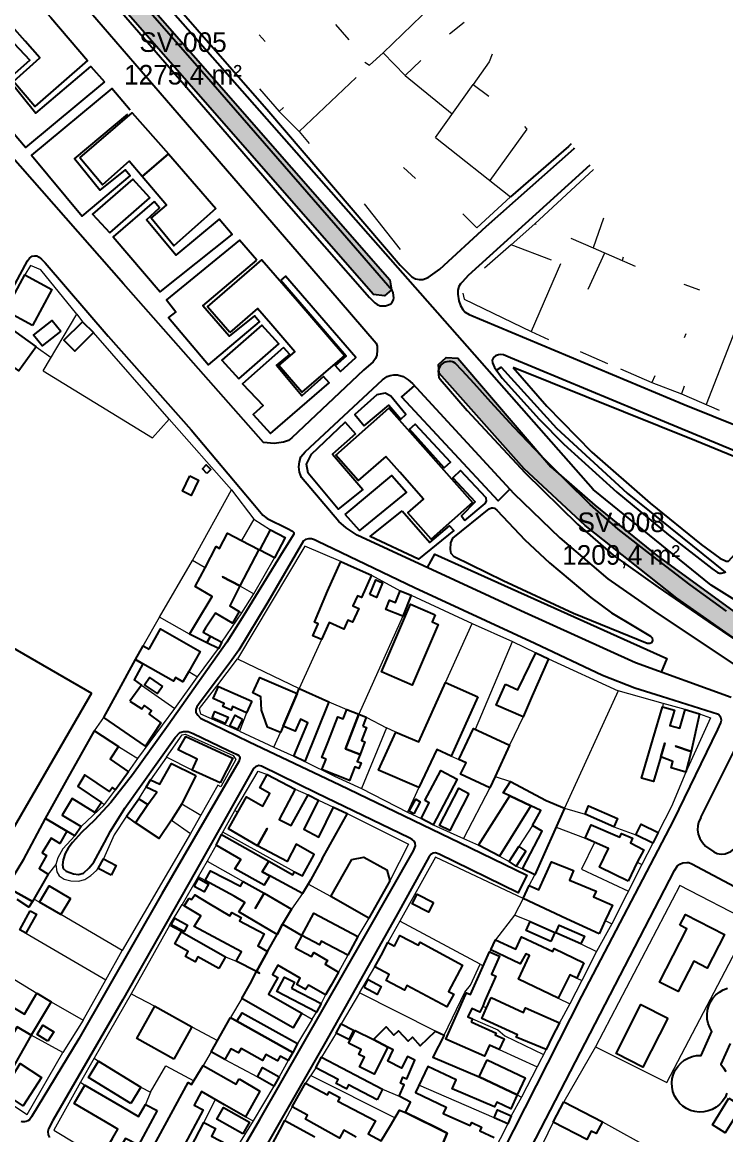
# Model space of a CAD drawing. Header units: metres. Extents: x -1319 to 2200, y -1209 to 1268.
# Drawn here: x -230.5 to -14.9, y 431.6 to 772.7 of the extents above; entities that cross this region are included whole.
import ezdxf

# ---------------------------------------------------------------- set-up
doc = ezdxf.new("R2010")
doc.units = ezdxf.units.M
for name, color, linetype, lineweight, true_color in [('CLADIRI_CONTUR', 7, 'Continuous', 25, 0x4b5962), ('LIMITA_STUDIU', 7, 'Continuous', 25, 0x354c40), ('PARCELE_CONTUR', 7, 'Continuous', 13, 0xb58c63), ('PAVAJ', 7, 'Continuous', 25, 0xd1d6d2), ('STRAZI', 7, 'Continuous', 25, 0xc4cccb), ('VERDE_PLIN', 7, 'Continuous', 25, 0x286847)]:
    doc.layers.add(name, color=color, linetype=linetype, lineweight=lineweight, true_color=true_color)
doc.layers.add('VERDE_CONTUR_CALCUL', color=82, linetype='Continuous', true_color=0x286847)
doc.layers.add('VERDE_SUPRAFETE', color=7, linetype='Continuous', true_color=0x1e372a)

msp = doc.modelspace()

# ---------------------------------------------------------------- hatches: boundary and pattern name
at = {"layer": 'VERDE_PLIN'}
h = msp.add_hatch(color=256, dxfattribs=at)
h.dxf.hatch_style = 1
h.paths.add_polyline_path([(-117.33, 690.68), (-117.84, 693.74), (-239.18, 832.42), (-241.29, 833.64), (-244.01, 832.89), (-245.07, 830.81), (-244.64, 828.37), (-122.85, 689.22), (-119.46, 688.81), (-117.33, 690.68)])
h = msp.add_hatch(color=256, dxfattribs=at)
h.dxf.hatch_style = 1
h.paths.add_polyline_path([(-58.01, 618.44), (-29.89, 596.17), (-5.67, 579.2), (10.13, 570.09), (25.92, 561.28), (39.32, 554.13), (42.54, 554.32), (44.19, 557.1), (41.85, 559.68), (29.7, 566.08), (12.35, 575.93), (-11.69, 591.53), (-36.07, 609.25), (-55.03, 624.6), (-68.56, 636.36), (-97.01, 669.67), (-100.55, 669.93), (-102.98, 667.75), (-102.79, 665.16), (-76.7, 635.79), (-58.01, 618.44)])

# ---------------------------------------------------------------- linework, layer by layer
at = {"layer": 'CLADIRI_CONTUR'}
for points in [[(-250.88, 785.72), (-257.86, 794.26), (-262.67, 790.32), (-269.51, 798.69), (-256.31, 809.48), (-242.49, 792.58), (-242.49, 792.58), (-237.4, 786.81), (-234.99, 788.84), (-221.7, 774.13), (-210.48, 761.02), (-226.67, 746.85), (-233.2, 754.56), (-225.1, 761.78), (-229.59, 766.94), (-237.7, 775.89), (-240.41, 773.64), (-250.88, 785.72)], [(-212.81, 731.18), (-196.77, 744.89), (-185.66, 732.32), (-193.71, 725.37), (-197.76, 730.11), (-205.95, 722.81), (-212.81, 731.18)], [(-171.13, 715.6), (-184.03, 704.16), (-190.98, 712.64), (-186.25, 716.65), (-193.71, 725.37), (-185.66, 732.32), (-171.13, 715.6)], [(-166.89, 677.6), (-173.7, 685.48), (-157.06, 699.87), (-146.19, 687.3), (-131.71, 670.57), (-144.81, 659.25), (-151.87, 667.42), (-146.95, 671.68), (-154.35, 680.24), (-158.41, 684.94), (-166.89, 677.6)], [(-227.31, 679.77), (-235.63, 684.24), (-229.71, 695.25), (-221.39, 690.78), (-227.31, 679.77)], [(-226.22, 673.21), (-231.56, 665.87), (-240.31, 672.23), (-234.97, 679.57), (-226.22, 673.21)], [(-218.7, 678), (-224.38, 673.45), (-227.03, 676.76), (-221.35, 681.31), (-218.7, 678)], [(-208.71, 677.57), (-214.43, 671.89), (-217.72, 675.2), (-212, 680.88), (-208.71, 677.57)], [(-119.12, 639.61), (-127.52, 632.16), (-134.43, 639.96), (-118.18, 654.37), (-106.93, 641.69), (-92.55, 625.46), (-105.2, 614.26), (-112.3, 622.26), (-107.51, 626.51), (-114.79, 634.72), (-119.12, 639.61)], [(-173.89, 634.39), (-175.31, 635.79), (-174.12, 636.99), (-172.7, 635.59), (-173.89, 634.39)], [(-179.15, 633.61), (-176.44, 632.27), (-178.73, 627.63), (-181.44, 628.97), (-179.15, 633.61)], [(-179.26, 585.13), (-177.1, 588.66), (-177.1, 588.66), (-172.31, 596.65), (-172.31, 596.65), (-172.31, 596.65), (-177.53, 599.71), (-174.49, 605.47), (-171.11, 611.96), (-170.04, 611.4), (-167.6, 616.09), (-163.29, 613.84), (-158.03, 611.09), (-163.86, 599.92), (-166.93, 593.77), (-164.07, 592.06), (-166.1, 588.52), (-171.23, 591.57), (-174.33, 586.95), (-175.11, 585.72), (-172.83, 584.52), (-173.94, 582.46), (-179.26, 585.13)], [(-157.73, 610.89), (-154.39, 617.1), (-149.92, 614.7), (-153.25, 608.49), (-157.73, 610.89)], [(-123.5, 603.18), (-126.59, 596.37), (-127.74, 596.89), (-129.15, 593.79), (-127.39, 592.99), (-129.32, 588.73), (-130.73, 589.36), (-131.97, 586.62), (-136.44, 588.65), (-138.79, 583.44), (-141.46, 584.55), (-139.82, 588.29), (-140.99, 588.79), (-136.96, 598.29), (-132.91, 607.38), (-128.77, 605.57), (-123.5, 603.18)], [(-169.13, 602.67), (-169.13, 602.67), (-163.86, 599.92), (-169.13, 602.67)], [(-124.01, 597.23), (-122.14, 601.74), (-120.06, 600.87), (-121.93, 596.37), (-124.01, 597.23)], [(-113.91, 590.6), (-119.1, 592.7), (-117.94, 595.57), (-116.14, 594.84), (-114.71, 598.39), (-111.32, 597.02), (-113.91, 590.6)], [(-103.99, 591.03), (-104.92, 588.86), (-103.01, 588.04), (-110.97, 569.47), (-120.38, 573.51), (-111.49, 594.25), (-103.99, 591.03)], [(-209.31, 567.06), (-233.4, 525.33), (-271.27, 547.19), (-247.18, 588.92), (-209.31, 567.06)], [(-191.62, 580.55), (-188.09, 586.73), (-175.97, 579.8), (-179.5, 573.62), (-181.29, 570.5), (-183.52, 571.77), (-184.17, 570.64), (-193.56, 576.01), (-195.84, 577.31), (-193.41, 581.57), (-191.62, 580.55)], [(-169.31, 582.67), (-170.39, 580.68), (-173.94, 582.46), (-172.83, 584.52), (-169.31, 582.67)], [(-197.5, 564.57), (-193.9, 562.24), (-193.17, 563.2), (-190.91, 561.58), (-191.65, 560.55), (-188.07, 557.9), (-192.77, 550.8), (-205.53, 559.55), (-201.44, 567.03), (-195.84, 577.31), (-193.56, 576.01), (-196.25, 571.12), (-193.98, 569.49), (-197.5, 564.57)], [(-82.43, 569.75), (-78.63, 568.07), (-73.07, 579.35), (-69.22, 577.52), (-74.22, 566.16), (-77.03, 559.73), (-85.24, 563.32), (-82.43, 569.75)], [(-187.53, 569.09), (-189.01, 566.88), (-193.02, 569.57), (-191.54, 571.78), (-187.53, 569.09)], [(-151.37, 554.97), (-155.3, 556.6), (-157.19, 561.77), (-157.42, 565.86), (-159.83, 567.15), (-157.69, 571.78), (-146.25, 566.91), (-150.51, 556.86), (-151.37, 554.97)], [(-90.93, 565.89), (-99.04, 547.7), (-103.47, 549.69), (-108.95, 538.08), (-121.32, 543.4), (-116.05, 555.05), (-108.97, 552.13), (-108.97, 552.13), (-100.85, 570.32), (-90.93, 565.89)], [(-160.19, 564.6), (-161.75, 561.02), (-166.06, 562.9), (-166.53, 561.83), (-169.08, 562.94), (-168.66, 563.89), (-172.01, 565.35), (-170.41, 569.05), (-160.19, 564.6)], [(-143.91, 546.02), (-147.3, 547.74), (-143.01, 557.93), (-145.28, 559.04), (-146.88, 555.41), (-150.51, 556.86), (-146.25, 566.91), (-145.62, 568.43), (-136.54, 564.35), (-143.91, 546.02)], [(-25.52, 549.14), (-27.16, 542.76), (-31.66, 544.14), (-31.09, 546.09), (-34.82, 547.46), (-37.05, 539.89), (-40.72, 540.96), (-37.26, 552.79), (-34.32, 562.83), (-30.65, 561.76), (-32.01, 557.1), (-29.03, 556.3), (-27.33, 562.02), (-22.92, 560.63), (-25.52, 549.14)], [(-172.35, 559.45), (-171.48, 561.43), (-167.41, 559.63), (-168.28, 557.66), (-172.35, 559.45)], [(-162.97, 559.08), (-164.59, 555.82), (-166.89, 556.96), (-165.27, 560.22), (-162.97, 559.08)], [(-137.41, 546.77), (-138.68, 547.27), (-136.8, 552.05), (-133.79, 559.74), (-132.18, 559.11), (-131.05, 562), (-127.31, 560.53), (-131.46, 549.95), (-127, 548.2), (-127.83, 546.07), (-126.69, 545.63), (-127.36, 543.92), (-128.62, 544.41), (-130.25, 540.27), (-134.59, 541.97), (-138.67, 543.57), (-137.41, 546.77)], [(-126.09, 556.9), (-125.04, 556.5), (-126.53, 552.47), (-125.5, 552.05), (-127, 548.2), (-131.46, 549.95), (-127.31, 560.53), (-125.13, 559.65), (-126.09, 556.9)], [(-96.68, 546.68), (-92.24, 556.21), (-81.14, 551.04), (-85.58, 541.51), (-87.23, 537.97), (-96.17, 542.13), (-94.51, 545.68), (-96.68, 546.68)], [(-214.38, 523.26), (-216.79, 524.68), (-223.36, 528.6), (-216.74, 540.54), (-208.41, 555.42), (-201.02, 550.61), (-203.52, 546.79), (-197.96, 542.89), (-201.93, 537.39), (-202.82, 538.11), (-203.79, 536.84), (-211.36, 542), (-213.48, 538.43), (-206.18, 533.5), (-208.23, 530.43), (-215.2, 534.75), (-218.27, 529.64), (-212.41, 526.1), (-214.38, 523.26)], [(-169.82, 539.49), (-178.38, 543.42), (-176.88, 546.78), (-182.73, 549.64), (-180.35, 553.76), (-165.92, 547.1), (-169.82, 539.49)], [(-33.59, 551.71), (-33.59, 551.71), (-34.82, 547.46), (-33.59, 551.71)], [(-30.36, 550.78), (-30.36, 550.78), (-25.52, 549.14), (-30.36, 550.78)], [(-177.28, 541.76), (-181.63, 533.07), (-184.81, 528.07), (-188.53, 522.48), (-195.76, 527.29), (-192.05, 532.88), (-189.28, 536.66), (-189.28, 536.66), (-192.54, 538.24), (-191.18, 540.47), (-188.34, 539.15), (-184.74, 545.43), (-177.28, 541.76)], [(-107.13, 534.06), (-102.28, 543.33), (-97.24, 540.69), (-104.58, 526.68), (-108.27, 528.61), (-105.79, 533.36), (-107.13, 534.06)], [(-157.01, 512.28), (-154.97, 515.55), (-147.54, 511.36), (-147.07, 512.25), (-144.62, 510.98), (-141.03, 517.58), (-146.6, 520.76), (-146.6, 520.76), (-149.35, 515.44), (-158.4, 520.21), (-167.3, 525.43), (-164.4, 530.57), (-161.8, 535.22), (-156.78, 532.41), (-154.61, 536.29), (-157.73, 538.03), (-155.46, 542.09), (-146.82, 537.59), (-151.79, 528.28), (-148.1, 526.44), (-142.93, 535.83), (-139.67, 534.2), (-144.23, 525.28), (-139.63, 522.88), (-135.14, 532.06), (-130.94, 530.13), (-138.67, 516.27), (-138.57, 516.22), (-142.19, 509.66), (-144.65, 505.57), (-154.62, 510.98), (-157.01, 512.28)], [(-64.29, 531.74), (-73.42, 511.27), (-77.2, 513.18), (-71.16, 524.75), (-74.14, 526.39), (-71.62, 531.03), (-74.62, 532.45), (-81.09, 535.52), (-83.1, 536.49), (-80.84, 539.93), (-69.98, 534.07), (-64.29, 531.74)], [(-93.6, 536.26), (-99.48, 524.88), (-102.59, 526.49), (-96.71, 537.87), (-93.6, 536.26)], [(-84.28, 517), (-90.68, 520.44), (-81.09, 535.52), (-74.62, 532.45), (-84.28, 517)], [(-198.6, 529.32), (-194.81, 534.62), (-192.05, 532.88), (-195.76, 527.29), (-198.6, 529.32)], [(-110.55, 530.06), (-111.93, 530.8), (-109.94, 534.47), (-108.56, 533.72), (-110.55, 530.06)], [(-49.19, 526.08), (-58.05, 529.9), (-56.96, 532.44), (-48.1, 528.62), (-49.19, 526.08)], [(-227.39, 503.09), (-235.23, 507.56), (-230.05, 516.08), (-230.05, 516.08), (-223.36, 528.6), (-216.79, 524.68), (-219, 520.91), (-221.67, 522.52), (-224.36, 518.09), (-223.04, 517.22), (-225.31, 513.28), (-222.55, 511.5), (-227.39, 503.09)], [(-155.44, 525.55), (-155.44, 525.55), (-158.4, 520.21), (-155.44, 525.55)], [(-44.83, 509.41), (-53.65, 513.64), (-50.88, 519.4), (-57.99, 522.53), (-56.19, 526.61), (-47.41, 522.91), (-46.91, 524.02), (-43.47, 522.52), (-44.14, 521.13), (-40.04, 519.03), (-42.06, 515.16), (-44.83, 509.41)], [(-37.28, 521.01), (-42.43, 523.53), (-40.81, 526.86), (-35.65, 524.34), (-37.28, 521.01)], [(-154.62, 510.98), (-156.38, 508.14), (-165.33, 513.11), (-163.48, 516.03), (-171.11, 520.45), (-169.45, 523.63), (-154.97, 515.55), (-157.01, 512.28), (-154.62, 510.98)], [(-76.16, 518.61), (-79.18, 513.99), (-81.32, 515.4), (-78.31, 520.02), (-76.16, 518.61)], [(-203.27, 511.18), (-207.19, 513.3), (-205.59, 516.27), (-201.67, 514.15), (-203.27, 511.18)], [(-129.53, 515.98), (-125.78, 516.76), (-118.79, 512.8), (-117.84, 509.51), (-124.33, 498.05), (-135.96, 504.64), (-129.53, 515.98)], [(-53.74, 493.23), (-63.76, 497.86), (-77.05, 504.01), (-75.16, 508.09), (-72.25, 506.72), (-68.3, 515.31), (-61.61, 512.6), (-62.8, 509.73), (-54.63, 506.3), (-55.47, 504.58), (-49.66, 502.06), (-51.85, 497.31), (-53.74, 493.23)], [(-164.16, 499.94), (-162.33, 502.86), (-165.57, 504.74), (-174.47, 509.55), (-172.8, 512.58), (-163.63, 507.84), (-162.76, 509.28), (-156.34, 505.68), (-148.03, 500.79), (-150.72, 496.24), (-152.39, 493.04), (-164.16, 499.94)], [(-177.82, 507.77), (-176.46, 510.19), (-173.42, 508.48), (-174.78, 506.06), (-177.82, 507.77)], [(-215.75, 504.08), (-218.65, 499.11), (-225.2, 502.94), (-222.3, 507.9), (-215.75, 504.08)], [(-179.39, 504.2), (-178.6, 503.71), (-177.66, 505.23), (-173.41, 502.61), (-166.91, 498.74), (-166.3, 499.79), (-163.41, 498.23), (-163.96, 497.25), (-156.34, 493.2), (-158.27, 489.56), (-155.32, 487.85), (-158.73, 481.72), (-164.9, 484.83), (-163.31, 487.7), (-177.78, 495.43), (-175.81, 498.72), (-180.85, 501.83), (-179.39, 504.2)], [(-159.09, 500.99), (-159.09, 500.99), (-156.34, 505.68), (-159.09, 500.99)], [(-104.52, 502.88), (-106.01, 499.9), (-111.02, 502.4), (-109.53, 505.38), (-104.52, 502.88)], [(-228.03, 500.26), (-226.18, 499.23), (-229.44, 493.39), (-231.28, 494.42), (-228.03, 500.26)], [(-184.84, 496.01), (-183.78, 498.01), (-179.82, 495.92), (-180.88, 493.91), (-184.84, 496.01)], [(-130.76, 486.66), (-138.86, 490.97), (-139.46, 489.83), (-144.81, 492.67), (-141.17, 499.54), (-127.71, 492.4), (-130.76, 486.66)], [(-28.97, 495.84), (-27.29, 499.12), (-15.31, 492.99), (-20.58, 482.7), (-24.74, 484.83), (-29.52, 475.5), (-35.18, 478.39), (-26.81, 494.74), (-28.97, 495.84)], [(-146.89, 488.89), (-141.89, 486.31), (-141.14, 487.52), (-136.97, 485.06), (-137.65, 483.93), (-133.56, 481.5), (-135.85, 477.48), (-137.61, 474.5), (-142.77, 477.52), (-143.67, 476.2), (-146.36, 477.71), (-145.3, 479.65), (-152.16, 483.58), (-153.78, 480.74), (-152.16, 479.8), (-155.08, 474.74), (-153.66, 473.93), (-144.84, 468.89), (-147.43, 464.36), (-156.25, 469.39), (-163.23, 473.38), (-160.65, 477.91), (-158.73, 481.72), (-157.77, 481.21), (-158.73, 481.72), (-155.32, 487.85), (-155.32, 487.85), (-152.39, 493.04), (-150.72, 496.24), (-144.81, 492.67), (-146.89, 488.89)], [(-68.57, 490.85), (-76.13, 494.21), (-74.88, 497.02), (-67.32, 493.66), (-68.57, 490.85)], [(-59.29, 490.13), (-66.97, 493.51), (-65.92, 495.88), (-58.25, 492.5), (-59.29, 490.13)], [(-170.23, 482.55), (-176.65, 486.16), (-177.51, 484.64), (-180.49, 486.32), (-179.63, 487.84), (-183.75, 490.16), (-181.7, 493.8), (-168.18, 486.19), (-170.23, 482.55)], [(-116.43, 489.45), (-114.8, 492.68), (-109.08, 489.72), (-108.54, 490.63), (-95.56, 483.57), (-99.84, 475.53), (-98.27, 474.71), (-100.36, 470.81), (-112.6, 477.37), (-113.37, 475.93), (-119, 478.94), (-118.05, 480.72), (-122.44, 483.06), (-120.53, 486.62), (-118.49, 490.52), (-116.43, 489.45)], [(-58.36, 484.35), (-60.59, 479.66), (-62.69, 480.64), (-66.24, 473.52), (-78.46, 479.36), (-75.1, 486.58), (-76.23, 487.13), (-77.93, 483.98), (-86.9, 488.37), (-85.51, 491.43), (-79.26, 488.56), (-77.48, 492.31), (-67.93, 487.77), (-67.49, 488.7), (-58.36, 484.35)], [(-92.95, 466.2), (-85.29, 462.8), (-85.54, 462.24), (-82.87, 461.05), (-84.33, 457.76), (-87.33, 459.1), (-88.84, 455.69), (-100.66, 460.94), (-96.99, 469.2), (-95.03, 473.59), (-94.34, 475.14), (-93.17, 474.62), (-89.78, 482.24), (-87.34, 487.74), (-84.25, 486.37), (-86.7, 480.87), (-85.34, 480.27), (-88.73, 472.64), (-89.41, 471.1), (-90.23, 469.25), (-92.77, 470.38), (-93.91, 467.83), (-92.5, 467.2), (-92.95, 466.2)], [(-148, 476.59), (-138.92, 471.82), (-140.3, 469.19), (-152.46, 475.59), (-150.15, 479.99), (-147.06, 478.37), (-148, 476.59)], [(-125.76, 476.78), (-124.45, 479.23), (-120.48, 477.11), (-121.79, 474.66), (-125.76, 476.78)], [(-226.03, 475.02), (-221.67, 472.38), (-227.73, 462.12), (-233.59, 451.84), (-238.02, 454.55), (-238.02, 454.55), (-239.13, 452.67), (-233.5, 449.58), (-231.16, 453.47), (-224.57, 449.19), (-230.18, 440.48), (-241.84, 448.13), (-240.27, 450.76), (-248.22, 455.44), (-237.73, 473.25), (-229.78, 468.56), (-226.03, 475.02)], [(-184.03, 454.85), (-195.39, 461.18), (-189.92, 471), (-178.56, 464.68), (-184.03, 454.85)], [(-86.79, 473.67), (-76.86, 469.16), (-76.24, 470.55), (-65.88, 465.95), (-68.1, 461.62), (-69.98, 457.78), (-79.1, 461.5), (-78.75, 462.31), (-89.69, 467.27), (-88.22, 470.52), (-86.79, 473.67)], [(-32.65, 467.41), (-40.29, 452.36), (-48.54, 456.55), (-40.9, 471.6), (-32.65, 467.41)], [(-166.67, 467.56), (-164.7, 466.43), (-147.58, 456.88), (-148.98, 454.4), (-151.43, 455.77), (-152.28, 454.24), (-155.83, 456.22), (-156.85, 454.39), (-163.43, 458.07), (-164.2, 456.7), (-166.54, 458.01), (-168.41, 454.68), (-172.58, 457.01), (-166.67, 467.56)], [(-147.58, 456.88), (-164.7, 466.43), (-163.13, 469), (-146.13, 459.57), (-147.58, 456.88)], [(-232.05, 464.7), (-234.04, 461.31), (-232.05, 464.7), (-227.73, 462.12), (-232.05, 464.7)], [(-222.62, 460.3), (-225.95, 462.35), (-224.17, 465.24), (-220.84, 463.2), (-222.62, 460.3)], [(-130.47, 460.81), (-134.28, 462.73), (-132.81, 465.64), (-129, 463.71), (-130.47, 460.81)], [(-130.49, 459.74), (-128.52, 463.62), (-122.91, 460.79), (-118.44, 458.5), (-122.67, 450.17), (-127.14, 452.44), (-125.64, 455.4), (-127.36, 456.27), (-126.6, 457.77), (-130.49, 459.74)], [(-197.24, 441.25), (-210.19, 449.17), (-207.15, 454.15), (-194.2, 446.23), (-197.24, 441.25)], [(-121.79, 442.36), (-130.53, 446.92), (-131.17, 445.68), (-134.32, 447.32), (-133.67, 448.56), (-140.51, 452.13), (-138.79, 455.41), (-120.08, 445.63), (-121.79, 442.36)], [(-88.07, 454.57), (-76.4, 449.09), (-78.85, 443.89), (-90.51, 449.37), (-88.07, 454.57)], [(-163.99, 448.78), (-157.71, 445.04), (-162.1, 437.12), (-168.54, 440.8), (-168.54, 440.8), (-175.53, 444.93), (-175.53, 444.93), (-177.84, 440.74), (-175.11, 439.23), (-188.61, 413.83), (-195.91, 417.72), (-179.65, 447.69), (-178.59, 447.01), (-175.01, 452.82), (-164.94, 447.14), (-163.99, 448.78)], [(-151.75, 449.41), (-153.36, 446.53), (-158.45, 449.38), (-156.84, 452.26), (-151.75, 449.41)], [(-189.2, 439.02), (-194.84, 428.45), (-198.86, 430.48), (-199.79, 428.91), (-203.5, 422.58), (-206.45, 424.31), (-202.74, 430.64), (-201.16, 433.33), (-203.24, 434.55), (-214.6, 441.21), (-211.28, 446.88), (-199.92, 440.21), (-194.89, 437.26), (-192.74, 440.93), (-189.2, 439.02)], [(-162.92, 431.9), (-170.84, 436.41), (-168.78, 440.03), (-160.86, 435.52), (-162.92, 431.9)], [(-64.53, 441.74), (-52.73, 435.64), (-54.63, 431.97), (-56.16, 432.76), (-57.51, 430.13), (-67.79, 435.44), (-64.53, 441.74)], [(-13.94, 442.85), (-9.97, 440.4), (-15.05, 432.19), (-19.02, 434.64), (-13.94, 442.85)], [(-103.42, 433.76), (-113.08, 438.4), (-100.3, 432.16), (-103.42, 433.76)], [(-85.89, 436.78), (-84.85, 439.23), (-80.67, 437.46), (-81.71, 435), (-85.89, 436.78)], [(-173.13, 424.76), (-179.04, 413.43), (-180.97, 409.74), (-186.72, 412.74), (-184.8, 416.43), (-178.89, 427.76), (-174.89, 435.42), (-171.27, 433.54), (-172.49, 431.22), (-165.01, 427.31), (-166.76, 423.95), (-172.1, 426.74), (-173.13, 424.76)]]:
    msp.add_lwpolyline(points, close=True, dxfattribs=at)
for points in [[(-235.23, 507.56), (-227.39, 503.09), (-228.44, 501.39), (-232.07, 503.77)], [(-14.59, 444.34), (-15.15, 443.1), (-15.9, 441.96), (-16.82, 440.95), (-17.88, 440.1), (-19.06, 439.42), (-20.34, 438.94), (-21.67, 438.66), (-23.03, 438.59), (-24.39, 438.74), (-25.7, 439.1), (-26.94, 439.66), (-28.08, 440.41), (-29.09, 441.32), (-29.94, 442.39), (-30.62, 443.57), (-31.1, 444.84), (-31.38, 446.18), (-31.45, 447.54), (-31.3, 448.89), (-30.94, 450.21), (-30.38, 451.45), (-29.63, 452.59), (-28.72, 453.6), (-27.65, 454.45), (-26.47, 455.13), (-25.2, 455.61), (-23.86, 455.89), (-22.5, 455.95), (-19.14, 463.29), (-19.14, 463.29), (-19.82, 464.47), (-20.3, 465.75), (-20.58, 467.08), (-20.65, 468.44), (-20.5, 469.8), (-20.14, 471.11), (-19.58, 472.36), (-18.83, 473.5), (-17.92, 474.5), (-16.85, 475.36), (-15.67, 476.03), (-14.4, 476.52)], [(-128.14, 430.9), (-129.82, 431.82), (-131.99, 433.01), (-133.3, 430.63), (-143.73, 436.36), (-143.05, 437.59), (-147.75, 440.18), (-145.82, 443.68), (-143.68, 447.46), (-136.95, 443.84), (-136.42, 444.74), (-133.19, 443), (-133.79, 441.89), (-122.26, 435.89), (-124.5, 431.96), (-120.48, 429.75), (-117.61, 434.44), (-114.85, 439.19), (-113.08, 438.4), (-113.08, 438.4), (-111.5, 441.6), (-111.5, 441.6), (-115.02, 443.47), (-113.47, 446.95), (-114.64, 447.49), (-113.83, 449.24), (-112.61, 448.73), (-110.15, 454.49), (-112.44, 455.58), (-114.24, 452.02), (-118.49, 454.2), (-116.81, 457.71), (-118.44, 458.5), (-122.91, 460.79), (-118.96, 464.71), (-116.63, 462.11), (-115.22, 463.52), (-112.28, 460.3), (-110.96, 461.5), (-108.53, 458.84), (-103.82, 463.41), (-101.24, 462.2), (-104.69, 455.44), (-90.51, 449.37), (-78.85, 443.89), (-80.83, 439.53), (-85.12, 441.6), (-85.81, 440.14), (-98.79, 445.71), (-97.52, 448.44), (-106.17, 452.58), (-110.02, 444.6), (-100.63, 440.13), (-101.47, 438.19), (-93.98, 434.77), (-93.24, 434.42), (-92.76, 435.43), (-89.81, 433.94), (-90.32, 432.86), (-85.93, 430.76)], [(-13.59, 459.65), (-16.44, 453.22), (-15.59, 452.16), (-14.91, 450.98)], [(-153.71, 429.06), (-151.61, 433.03), (-149.99, 436.04), (-140.89, 430.96)], [(-102.64, 426.46), (-100.3, 432.16), (-102.64, 426.46)]]:
    msp.add_lwpolyline(points, dxfattribs=at)
at = {"layer": 'LIMITA_STUDIU'}
msp.add_lwpolyline([(197.57, 511.35), (34.44, 566.53), (-19.37, 600.16), (-55.59, 629.4), (-257.91, 859.14), (-453.25, 1082.68), (-489.48, 1124.85), (-513.6, 1162.56), (-539.99, 1185.85), (-566.96, 1203.51), (-566.96, 1203.51), (-579, 1158.49), (-585.2, 1092.51), (-596.07, 1038.57), (-685.33, 829.39), (-781.32, 634.57), (-999.42, 184.65), (-1056.34, 69.26), (-1151.04, -101.24), (-1199.93, -172.65)], dxfattribs=at)
at = {"layer": 'PARCELE_CONTUR'}
for points in [[(-119.88, 763.35), (-102.16, 780.63)], [(-134.51, 771.99), (-130.38, 767.33)], [(-95.08, 772.59), (-99.56, 769.02)], [(-157.87, 768.87), (-156.02, 766.75)], [(-124.09, 759.54), (-119.88, 763.35), (-113.17, 756.33)], [(-108.39, 760.93), (-113.17, 756.33), (-98.77, 744.58)], [(-86.55, 762.91), (-87.46, 760.52), (-92.33, 753.64)], [(-125.49, 760.51), (-124.09, 759.54)], [(-128.22, 755.74), (-145.68, 739.25), (-142.6, 735.55)], [(-157.81, 752.25), (-151.78, 745.31)], [(-103.89, 737.39), (-92.33, 753.64), (-87.5, 750.01)], [(-150.44, 746.61), (-151.78, 745.31), (-145.68, 739.25)], [(-76.62, 740.73), (-75.85, 739.95), (-87.23, 724.23)], [(-103.89, 737.39), (-80.87, 719.2), (-91.21, 709.72), (-95.46, 713.95)], [(-109.96, 724.83), (-113.72, 728.22)], [(-73.39, 710.92), (-55.42, 727.56)], [(-125.7, 717.01), (-114.7, 703.02)], [(-80.72, 704.41), (-73.39, 710.92), (-73.05, 710.79)], [(-52.35, 712.62), (-55.58, 703.52), (-42.71, 697.94)], [(-62.43, 706.48), (-55.58, 703.52)], [(-68.31, 699.77), (-80.72, 704.41), (-88.84, 697.33)], [(-57.13, 690.91), (-51.99, 701.97)], [(-46.31, 700.68), (-46.68, 699.66)], [(-213.76, 683.18), (-224.79, 696.78), (-227.98, 698.1), (-229.71, 695.25)], [(-65.61, 698.67), (-74.57, 677.86), (-69.22, 675.44)], [(-27.72, 692.45), (-22.98, 690.71)], [(-95.48, 689.62), (-95.12, 687.82), (-74.57, 677.86)], [(-224.07, 665.84), (-213.76, 683.18), (-212, 680.88)], [(-224.07, 665.84), (-190.55, 645.3), (-185.43, 651.03), (-208.71, 677.57)], [(-27.11, 677.13), (-27.7, 675.97)], [(-12.05, 678.3), (-20.96, 655.49)], [(-226.22, 673.21), (-221.65, 669.9)], [(-59.53, 671.75), (-51.15, 668.08)], [(-47.14, 666.4), (-37.54, 662.23)], [(-36.68, 664.32), (-37.54, 662.23), (-28.52, 658.81)], [(-27.65, 661.17), (-28.52, 658.81), (-16.94, 653.73)], [(-185.43, 651.03), (-166.36, 629.33)], [(-174.49, 605.47), (-178.35, 607.72), (-166.36, 629.33), (-159.57, 620.4), (-163.29, 613.84)], [(-159.57, 620.4), (-154.39, 617.1)], [(-132.91, 607.38), (-143.87, 612.11), (-164.53, 577.52)], [(-179.26, 585.13), (-188.47, 590.31), (-178.35, 607.72)], [(-163.86, 599.92), (-159.57, 597.49), (-153.25, 608.49)], [(-123.5, 603.18), (-114.71, 598.39)], [(-164.07, 592.06), (-163.23, 591.61), (-159.57, 597.49)], [(-111.32, 597.02), (-92.67, 588.38)], [(-193.41, 581.57), (-188.47, 590.31)], [(-169.31, 582.67), (-163.23, 591.61)], [(-113.91, 590.6), (-127.31, 560.53)], [(-100.85, 570.32), (-92.67, 588.38), (-80.3, 582.81)], [(-138.79, 583.44), (-145.62, 568.43)], [(-179.5, 573.62), (-176.79, 572.02), (-170.39, 580.68)], [(-91.64, 555.94), (-80.3, 582.81), (-73.07, 579.35)], [(-170.83, 569.19), (-164.53, 577.52), (-145.62, 568.43)], [(-69.22, 577.52), (-47.88, 567.68)], [(-193.98, 569.49), (-183.78, 562.32), (-176.79, 572.02)], [(-161.75, 561.02), (-163.88, 555.33), (-175.8, 560.6), (-176.14, 562.28), (-170.83, 569.19), (-170.41, 569.05)], [(-34.09, 563.83), (-47.88, 567.68), (-64.29, 531.74)], [(-136.54, 564.35), (-131.05, 562)], [(-27.33, 562.02), (-34.09, 563.83), (-34.32, 562.83)], [(-208.41, 555.42), (-205.53, 559.55)], [(-201.02, 550.61), (-195.12, 547.01), (-183.78, 562.32)], [(-125.13, 559.65), (-118.86, 556.38)], [(-77.03, 559.73), (-81.14, 551.04)], [(-22.92, 560.63), (-19.61, 559.46), (-27.16, 542.76)], [(-116.05, 555.05), (-118.86, 556.38), (-126.5, 537.82), (-112.49, 530.53)], [(-186.34, 547.38), (-181.46, 554.27), (-180.47, 554.44), (-165.85, 547.89), (-165.04, 546.66), (-169.62, 538.27), (-170.61, 538.85), (-175.79, 529.56)], [(-163.88, 555.33), (-153.42, 550.44), (-151.37, 554.97)], [(-153.42, 550.44), (-147.3, 547.74)], [(-197.96, 542.89), (-195.12, 547.01)], [(-178.38, 543.42), (-186.34, 547.38), (-191.18, 540.47)], [(-143.91, 546.02), (-134.82, 541.53)], [(-99.04, 547.7), (-96.68, 546.68)], [(-165.37, 531.01), (-158.23, 543.05), (-155.46, 542.09)], [(-27.16, 542.76), (-31.53, 532.29), (-35.65, 524.34)], [(-134.59, 541.97), (-134.82, 541.53), (-126.5, 537.82)], [(-85.58, 541.51), (-80.84, 539.93)], [(-206.18, 533.5), (-205.31, 532.84), (-201.93, 537.39)], [(-194.81, 534.62), (-192.54, 538.24)], [(-146.82, 537.59), (-142.93, 535.83)], [(-108.95, 538.08), (-112.49, 530.53), (-108.27, 528.61)], [(-87.23, 537.97), (-95.26, 522.47), (-90.68, 520.44)], [(-212.41, 526.1), (-205.31, 532.84)], [(-181.63, 533.07), (-175.79, 529.56), (-178.96, 523.98)], [(-139.67, 534.2), (-135.14, 532.06)], [(-198.6, 529.32), (-202.33, 523.6), (-205.59, 516.27)], [(-169.45, 523.63), (-165.37, 531.01), (-164.4, 530.57)], [(-130.94, 530.13), (-112.16, 520.67), (-117.84, 509.51)], [(-64.29, 531.74), (-58.05, 529.9)], [(-184.81, 528.07), (-178.96, 523.98), (-199.89, 488.09), (-218.65, 499.11)], [(-104.58, 526.68), (-95.26, 522.47)], [(-74.14, 526.39), (-78.31, 520.02)], [(-66.86, 525.97), (-57.99, 522.53)], [(-49.19, 526.08), (-42.43, 523.53)], [(-214.38, 523.26), (-218.07, 519.25), (-219.56, 516.54), (-220.17, 514.44), (-222.55, 511.5)], [(-147.07, 512.25), (-169, 524.44)], [(-171.11, 520.45), (-173.8, 515.48), (-162.76, 509.28)], [(-55.1, 521.25), (-59.16, 513.02), (-44.76, 506.32)], [(-37.28, 521.01), (-40.6, 514.47)], [(-173.8, 515.48), (-181.48, 502.18), (-180.85, 501.83)], [(-77.05, 504.01), (-103.9, 516.76), (-114.81, 497.06)], [(-84.28, 517), (-81.32, 515.4)], [(-42.06, 515.16), (-40.6, 514.47), (-49.88, 496.3)], [(-220.17, 514.44), (-219.9, 512.26), (-219.17, 511), (-217.61, 509.97), (-215.62, 509.43), (-213.25, 509.4), (-211.35, 509.93), (-209.44, 511.15), (-207.76, 512.6), (-207.19, 513.3)], [(-79.18, 513.99), (-77.2, 513.18)], [(-174.47, 509.55), (-176.54, 510.73)], [(-135.96, 504.64), (-142.92, 508.44)], [(-75.16, 508.09), (-73.42, 511.27)], [(-144.65, 505.57), (-148.03, 500.79)], [(-54.83, 458.57), (-32.98, 447.65), (-7.25, 496.83), (-29.01, 508.06), (-54.83, 458.57)], [(-225.2, 502.94), (-226.93, 503.89)], [(-181.7, 493.8), (-185.4, 495.83), (-181.48, 502.18)], [(-77.05, 504.01), (-79.65, 498.9)], [(-124.33, 498.05), (-127.71, 492.4)], [(-74.88, 497.02), (-79.65, 498.9), (-85.51, 491.43)], [(-185.4, 495.83), (-197.09, 474.87), (-189.92, 471)], [(-101.24, 462.2), (-94.88, 475.34), (-93.16, 477.44), (-90.19, 483.89), (-114.81, 497.06), (-118.49, 490.52)], [(-51.85, 497.31), (-49.88, 496.3), (-54.54, 487.78)], [(-229.44, 493.39), (-204.93, 479.15), (-199.89, 488.09)], [(-67.32, 493.66), (-66.97, 493.51)], [(-86.9, 488.37), (-87.34, 487.74)], [(-59.29, 490.13), (-54.54, 487.78), (-59.07, 478.89)], [(-168.18, 486.19), (-164.9, 484.83)], [(-130.76, 486.66), (-133.56, 481.5)], [(-237.96, 482.31), (-226.03, 475.02)], [(-103.82, 463.41), (-127.14, 475.09), (-122.44, 483.06)], [(-90.19, 483.89), (-89.25, 483.44)], [(-221.67, 472.38), (-211.84, 466.71), (-204.93, 479.15)], [(-60.59, 479.66), (-59.07, 478.89), (-62.65, 471.78)], [(-197.09, 474.87), (-208.42, 455.11), (-207.15, 454.15)], [(-137.61, 474.5), (-138.92, 471.82)], [(-127.14, 475.09), (-132.81, 465.64)], [(-163.23, 473.38), (-166.67, 467.56)], [(-89.41, 471.1), (-88.22, 470.52)], [(-66.24, 473.52), (-62.65, 471.78), (-65.88, 465.95)], [(-144.84, 468.89), (-141.68, 467.02), (-140.3, 469.19)], [(-211.84, 466.71), (-218.03, 456.82), (-227.73, 462.12)], [(-178.56, 464.68), (-170.62, 460.51)], [(-141.68, 467.02), (-146.13, 459.57)], [(-92.5, 467.2), (-84.8, 463.77), (-82.59, 461.93), (-70.78, 456.2)], [(-134.28, 462.73), (-138.79, 455.41)], [(-129, 463.71), (-128.52, 463.62)], [(-84.33, 457.76), (-72.7, 452.42), (-77.55, 443.18)], [(-69.98, 457.78), (-72.7, 452.42)], [(-54.83, 458.57), (-64.53, 441.74)], [(-241.84, 448.13), (-242.66, 446.85), (-229.02, 437.84), (-218.03, 456.82)], [(-208.42, 455.11), (-212.62, 447.74), (-211.28, 446.88)], [(-172.58, 457.01), (-175.01, 452.82)], [(-168.41, 454.68), (-158.45, 449.38)], [(-148.98, 454.4), (-151.75, 449.41)], [(-194.2, 446.23), (-191.25, 444.71), (-186.54, 452.79), (-177.87, 448.18)], [(-140.51, 452.13), (-143.68, 447.46)], [(-212.62, 447.74), (-220.81, 433.07), (-206.45, 424.31)], [(-142.09, 449.8), (-116.23, 436.82)], [(-191.25, 444.71), (-192.74, 440.93)], [(-153.36, 446.53), (-159.75, 435.88)], [(-120.08, 445.63), (-115.02, 443.47)], [(-85.89, 436.78), (-108.97, 446.78)], [(-78.85, 443.89), (-77.55, 443.18), (-80.67, 437.46)], [(-174.89, 435.42), (-171.27, 442.41)], [(-147.75, 440.18), (-149.99, 436.04)], [(-162.1, 437.12), (-159.75, 435.88), (-165.01, 427.31)], [(-81.71, 435), (-86.44, 425.73)], [(-67.79, 435.44), (-71.11, 428.71), (-44.47, 415.61)], [(-52.73, 435.64), (-36.9, 426.8), (-37.66, 425.31)]]:
    msp.add_lwpolyline(points, dxfattribs=at)
at = {"layer": 'PAVAJ'}
for points in [[(-205.34, 754.42), (-229.46, 734.33), (-248.2, 756.18), (-234.67, 768.03), (-228.2, 761.05), (-234.75, 755.26), (-226.35, 744.84), (-209.46, 759.16), (-205.34, 754.42)], [(-197.38, 745.78), (-203.05, 752.34), (-227.67, 731.96), (-212.09, 713.2), (-197.43, 725.65), (-198.96, 727.46), (-206.73, 721.2), (-214.44, 730.82), (-198.19, 744.48)], [(-62.34, 735.41), (-63.1, 734.58), (-80.87, 719.2)], [(-203.71, 708.15), (-191.44, 718.83), (-196.62, 724.57), (-208.96, 713.91), (-203.71, 708.15)], [(-190.07, 717.76), (-202.69, 706.9), (-188.22, 690.05), (-166.16, 707.61), (-170.2, 712.32), (-183.39, 701.31), (-192.4, 712.09), (-188.39, 715.85), (-190.07, 717.76)], [(-158.61, 699.71), (-163.91, 705.84), (-186.28, 687.63), (-183.47, 683.97), (-185.65, 682.17), (-173.47, 667.71), (-157.84, 680.88), (-159.37, 682.69), (-167.14, 676.43), (-175.17, 685.76), (-158.61, 699.71)], [(-151.27, 693.65), (-131.22, 670.46), (-134.66, 667.42), (-132.97, 665.61), (-128.26, 669.89), (-149.81, 694.81), (-151.27, 693.65)], [(-164.13, 663.38), (-151.86, 674.06), (-157.04, 679.8), (-169.38, 669.14), (-164.13, 663.38)], [(-150.49, 672.99), (-163.05, 661.81), (-156.7, 655.25), (-159.73, 652.48), (-154.39, 646.64), (-136.41, 662.15), (-138.15, 664.13), (-144.81, 658.2), (-152.58, 667.42), (-148.53, 670.88), (-150.49, 672.99)], [(-85.15, 666.05), (-83.77, 666.95), (-66.83, 648.21), (-45.15, 628.29), (-15.13, 604.12)], [(-80.07, 666.9), (-69.73, 654.97), (-55.95, 640.85), (-38.05, 625.27), (-22.47, 612.62), (-16.75, 608.42), (-14.82, 607.45), (-14.06, 607.49), (-10.11, 611.91), (6.31, 630.01), (6.86, 630.56), (6.99, 631.09), (6.82, 631.53), (6.44, 631.82), (-23.9, 644.22), (-80.07, 666.9)], [(-125.68, 648.94), (-118.18, 655.33), (-114.52, 651.02), (-112.92, 652.43), (-117.53, 658.02), (-119.33, 658.98), (-121.81, 658.48), (-128.62, 652.47), (-125.68, 648.94)], [(-110.33, 661.32), (-114.29, 657.87), (-84.67, 625.98), (-81.08, 629.57)], [(-128.39, 646.56), (-135.38, 640.31), (-126.16, 629.45), (-133.66, 623.38), (-142.9, 634.47), (-143.41, 637.2), (-141.85, 640.31), (-131.54, 650.06), (-128.39, 646.56)], [(-111.81, 647.95), (-110.09, 649.47), (-99.29, 637.79), (-101.22, 636.11), (-111.81, 647.95)], [(-94.9, 619.95), (-88.6, 625.2), (-88.26, 625.83), (-88.35, 626.93), (-96.2, 635.29), (-98.58, 633.06), (-91.71, 625.71), (-95.87, 621.34), (-94.9, 619.95)], [(-131.52, 621.8), (-117.27, 633.73), (-112.78, 628.65), (-127.15, 616.93), (-131.52, 621.8)], [(-114.08, 622.96), (-105.61, 613.23), (-99.56, 618.33), (-98.24, 616.86), (-109.08, 608.1), (-123.89, 615.02), (-114.08, 622.96)], [(-84.94, 623.06), (-76.54, 614.07), (-68.94, 606.93), (-56.29, 596.34), (-49.9, 591.63), (-43.1, 587.52), (-38.01, 584.53), (-37.51, 583.99), (-37.38, 583.19), (-37.68, 582.43), (-38.18, 582.26), (-38.98, 582.26), (-61.62, 591.47), (-83.14, 601.47), (-98.18, 608.82), (-99.02, 609.87), (-99.27, 611.09), (-99.14, 613.1), (-98.56, 614.53), (-87.38, 623.48), (-86.71, 623.88), (-86.25, 623.88), (-85.76, 623.75), (-84.94, 623.06)], [(-106.32, 605.51), (-104.1, 609.64), (-32.97, 577.66), (-34.72, 573.49)]]:
    msp.add_lwpolyline(points, dxfattribs=at)
at = {"layer": 'STRAZI'}
for points in [[(-222.83, 910.38), (-253.92, 882.23), (-261.84, 875.03), (-262.35, 874.17), (-262.56, 873.25), (-262.52, 871.92), (-262.42, 870.28), (-262.05, 868.99), (-261.67, 868.17), (-248.6, 853.05), (-226.45, 827.62), (-198.84, 795.71), (-154.89, 745.31), (-114.65, 698.21), (-111.1, 694.7), (-109.97, 694.05), (-108.85, 693.84), (-107.72, 693.88), (-106.08, 694.42), (-102.53, 697.05), (-88.3, 710.12), (-61.38, 734.01), (-61.24, 734.16)], [(-238.84, 809.61), (-182.38, 744.32), (-133.39, 687.51), (-122, 674.36), (-121.79, 673.44), (-121.71, 672.18), (-121.83, 670.62), (-122.21, 669.61), (-123.01, 668.61), (-125.91, 666.04), (-147.88, 645.24), (-148.93, 644.49), (-150.44, 643.98), (-153.34, 643.59), (-156.56, 643.88), (-199.48, 692.53), (-266.62, 768.83), (-283.72, 789.38)], [(-219.29, 798.04), (-171.62, 742.89), (-151.62, 719.82), (-124.04, 688.32), (-122.49, 686.72), (-121.71, 686.14), (-120.82, 685.78), (-120.1, 685.75), (-119.16, 685.78), (-118.22, 686.02), (-117.59, 686.36), (-117.1, 686.92), (-116.74, 687.59), (-116.67, 688.19), (-116.69, 688.92), (-116.84, 689.88), (-117.12, 690.47), (-132.32, 708), (-172.04, 753.59), (-222.69, 811.61)], [(-56.59, 728.88), (-69.84, 716.82), (-93.86, 695.05), (-95.6, 693.1), (-96.22, 692.46), (-96.69, 691.71), (-97.04, 690.54), (-97.04, 689.32), (-96.73, 687.34), (-96.22, 685.84), (-95.47, 684.64), (-94.78, 683.79), (-93.52, 683.07)], [(-250.29, 659.86), (-228.86, 699.52), (-228.28, 700.34), (-227.46, 701.02), (-226.75, 701.09), (-226.03, 701.06), (-225.35, 700.71), (-224.6, 700.03), (-223.47, 698.91), (-204.19, 676.45), (-178.73, 647.75), (-159.86, 625.29), (-156.78, 621.54), (-155.42, 620.51), (-149.17, 617.51), (-147.71, 616.69), (-147.26, 616.28), (-147.26, 615.77), (-150.5, 610.58), (-162.59, 590.89), (-167.77, 582.63), (-173.75, 574.31), (-185.83, 557.17), (-196.68, 541.95), (-203.37, 533.45), (-208.35, 528.06), (-212.34, 524.27), (-215.14, 521.24), (-216.44, 519.53), (-217.36, 517.86), (-218.01, 515.91), (-218.18, 514.38), (-217.94, 513.25), (-217.09, 512.43), (-214.77, 511.58), (-213.3, 511.44), (-211.76, 511.82), (-209.96, 513.46), (-208.59, 515.23), (-205.25, 521.24), (-203.47, 524.72), (-199.03, 531.75), (-183.68, 553.45), (-182.21, 554.96), (-181.08, 555.3), (-179.62, 555.26), (-178.15, 554.68), (-167.33, 549.46), (-164.63, 548.2), (-164.09, 547.93), (-163.81, 547.52), (-163.81, 547.04), (-164.16, 546.05), (-187.7, 505.5), (-213.11, 461.06)], [(-93.52, 683.07), (-27.69, 655.5), (8.42, 640.96), (12.55, 639.35), (13.68, 639.32), (14.63, 639.39), (15.35, 639.73), (16.51, 640.55), (24.54, 649.37)], [(-14.68, 592.2), (-25.84, 600.25), (-37.28, 608.99), (-47.93, 617.28), (-56.42, 624.89), (-63.97, 632.23), (-71.27, 639.53), (-79.83, 648.61), (-86.9, 656.26), (-92.05, 661.92), (-95.74, 665.95), (-97.85, 668.17), (-98.37, 668.51), (-98.66, 668.64), (-99.07, 668.7), (-99.71, 668.71), (-100.35, 668.64), (-100.93, 668.51), (-101.39, 668.25), (-101.79, 667.98), (-102.18, 667.62), (-102.42, 667.27), (-102.71, 666.7), (-102.91, 666.16), (-103, 665.72), (-102.99, 665.17), (-102.91, 664.48), (-102.81, 663.94), (-102.43, 663.23)], [(-8.52, 639.82), (-33.68, 650.23), (-80.84, 669.85), (-83.03, 670.71), (-83.98, 670.81), (-84.6, 670.74), (-85.52, 670.44), (-86.06, 669.89), (-86.47, 669.14), (-86.4, 668.29), (-85.76, 666.89), (-83.4, 663.63)], [(-143.76, 641.02), (-120.15, 663.08), (-118.72, 664.05), (-117.71, 664.42), (-116.62, 664.63), (-115.49, 664.63), (-113.77, 664.13), (-112.25, 663.12), (-110.87, 661.9), (-79.82, 628.21), (-65.78, 614.59), (-51.04, 602.07), (-35.91, 591.57), (-12.47, 575.94)], [(-102.43, 663.23), (-94.19, 653.68), (-76.37, 634.57), (-60.33, 618.87), (-49.38, 609.35), (-35.62, 599.52), (-20.3, 588.97), (-2.69, 577.16)], [(-83.4, 663.63), (-72.1, 651), (-64.53, 643.35), (-48.25, 628.61), (-32.48, 615.57), (-19.14, 605.27), (-17.4, 604.02), (-16.87, 603.83), (-16.25, 603.83), (-15.4, 604.01), (-14.86, 604.24)], [(-13.31, 565.69), (-42.59, 576.36), (-77.76, 592.28), (-127.84, 615.48), (-131.29, 617.7), (-133.51, 619.68), (-144.94, 633.17), (-145.57, 634.72), (-145.7, 636.44), (-145.53, 637.91), (-145.11, 639.47), (-143.76, 641.02)], [(-30.9, 527.86), (-17.39, 555.91), (-16.43, 557.96), (-16.26, 558.74), (-16.4, 559.53), (-17.15, 560.45), (-34.66, 565.94), (-42.75, 568.5), (-52.64, 572.46), (-73.39, 582.22), (-110.25, 599.29), (-135.23, 611.23), (-139.94, 613.48), (-140.9, 614.03), (-141.85, 614.3), (-142.77, 614.3), (-143.7, 614.1), (-144.28, 613.69), (-155.23, 594.92), (-164.17, 580.24), (-166.73, 576.59), (-170.32, 571.71), (-175.95, 564.24), (-177.04, 562.77), (-177.35, 562.02), (-177.31, 561.23), (-176.7, 560.28), (-175.84, 559.39), (-172.33, 557.65), (-160.97, 552.09), (-133.19, 538.92), (-96.46, 521.24), (-75.85, 511.17), (-78.58, 505.78), (-102.74, 517.69), (-103.87, 518.1), (-104.59, 517.99), (-105.3, 517.55), (-105.92, 516.7), (-115.51, 499.33)], [(-22.57, 528.86), (-5.16, 563.6)], [(-173.83, 408.55), (-157.69, 436.33), (-125.06, 493.18), (-110.59, 518.71), (-110.01, 520.21), (-110.08, 521), (-110.32, 521.51), (-111.04, 522.16), (-111.89, 522.67), (-140.28, 536.36), (-157.21, 544.68), (-158, 544.79), (-158.51, 544.68), (-159.05, 544.41), (-159.6, 543.93), (-177.48, 512.16), (-199.8, 472.91), (-221.17, 435.99), (-222.46, 433.46), (-222.67, 432.61), (-222.57, 431.65), (-222.12, 430.83)], [(-22.57, 528.86), (-23.23, 527.33), (-23.5, 526.32), (-23.54, 525.06), (-23.39, 523.78), (-22.91, 522.44), (-22.09, 521.22), (-21.17, 520.15), (-18.62, 518.4), (-17.51, 517.88), (-16.36, 517.69), (-15.05, 517.8), (-13.39, 518.47), (-12.43, 519.14), (-4.36, 533.76), (37.99, 511.66), (49.67, 505.53), (59.39, 500.68)], [(-115.51, 499.33), (-137.42, 460.25), (-162.74, 416.09), (-168.54, 405.99), (-169.16, 404.59), (-169.36, 403.53), (-169.33, 402.47), (-168.99, 401.28), (-168.17, 400.19), (-167.01, 399.33), (-164.96, 398.21), (-140.52, 386.3), (-117.66, 375.1), (-116.22, 374.52), (-115.34, 374.35), (-113.94, 374.66), (-110.83, 376.33), (-108.92, 377.87), (-108.03, 378.91), (-105.68, 383.16), (-83.29, 426.23), (-58.99, 474.07), (-30.9, 527.86)], [(-74.69, 427.49), (-30.67, 512.67), (-29.71, 514.07), (-28.99, 514.62), (-28.11, 514.99), (-26.88, 515.13), (-26.19, 515.09), (-25.34, 514.72)], [(-25.34, 514.72), (17.15, 492.06), (28.55, 485.98), (30.53, 484.69), (31.28, 483.76), (31.52, 483.05), (31.65, 481.85), (31.52, 480.56), (30.94, 478.95), (27.35, 471.92), (-5.21, 416.02)], [(-213.11, 461.06), (-227.62, 437.12), (-228.04, 436.52), (-228.32, 436.22), (-228.74, 435.91), (-229.29, 435.67), (-229.85, 435.6), (-230.48, 435.6), (-230.86, 435.71)]]:
    msp.add_lwpolyline(points, dxfattribs=at)
at = {"layer": 'VERDE_CONTUR_CALCUL'}
for points in [[(-117.33, 690.68), (-119.46, 688.81), (-122.85, 689.22), (-244.64, 828.37), (-245.07, 830.81), (-244.01, 832.89), (-241.29, 833.64), (-239.18, 832.42), (-117.84, 693.74), (-117.33, 690.68)], [(-58.01, 618.44), (-76.7, 635.79), (-102.79, 665.16), (-102.98, 667.75), (-100.55, 669.93), (-97.01, 669.67), (-68.56, 636.36), (-55.03, 624.6), (-36.07, 609.25), (-11.69, 591.53), (12.35, 575.93), (29.7, 566.08), (41.85, 559.68), (44.19, 557.1), (42.54, 554.32), (39.32, 554.13), (25.92, 561.28), (10.13, 570.09), (-5.67, 579.2), (-29.89, 596.17), (-58.01, 618.44)]]:
    msp.add_lwpolyline(points, close=True, dxfattribs=at)

# ---------------------------------------------------------------- texts
at = {"layer": 'VERDE_SUPRAFETE', "char_height": 6, "width": 65, "attachment_point": 5}
for s, insert in [('SV-005\\P1275,4 m²', (-181.23, 761.05)), ('SV-008\\P1209,4 m²', (-46.98, 613.84))]:
    msp.add_mtext(s, dxfattribs=dict(at, insert=insert))

doc.saveas('drawing.dxf')
